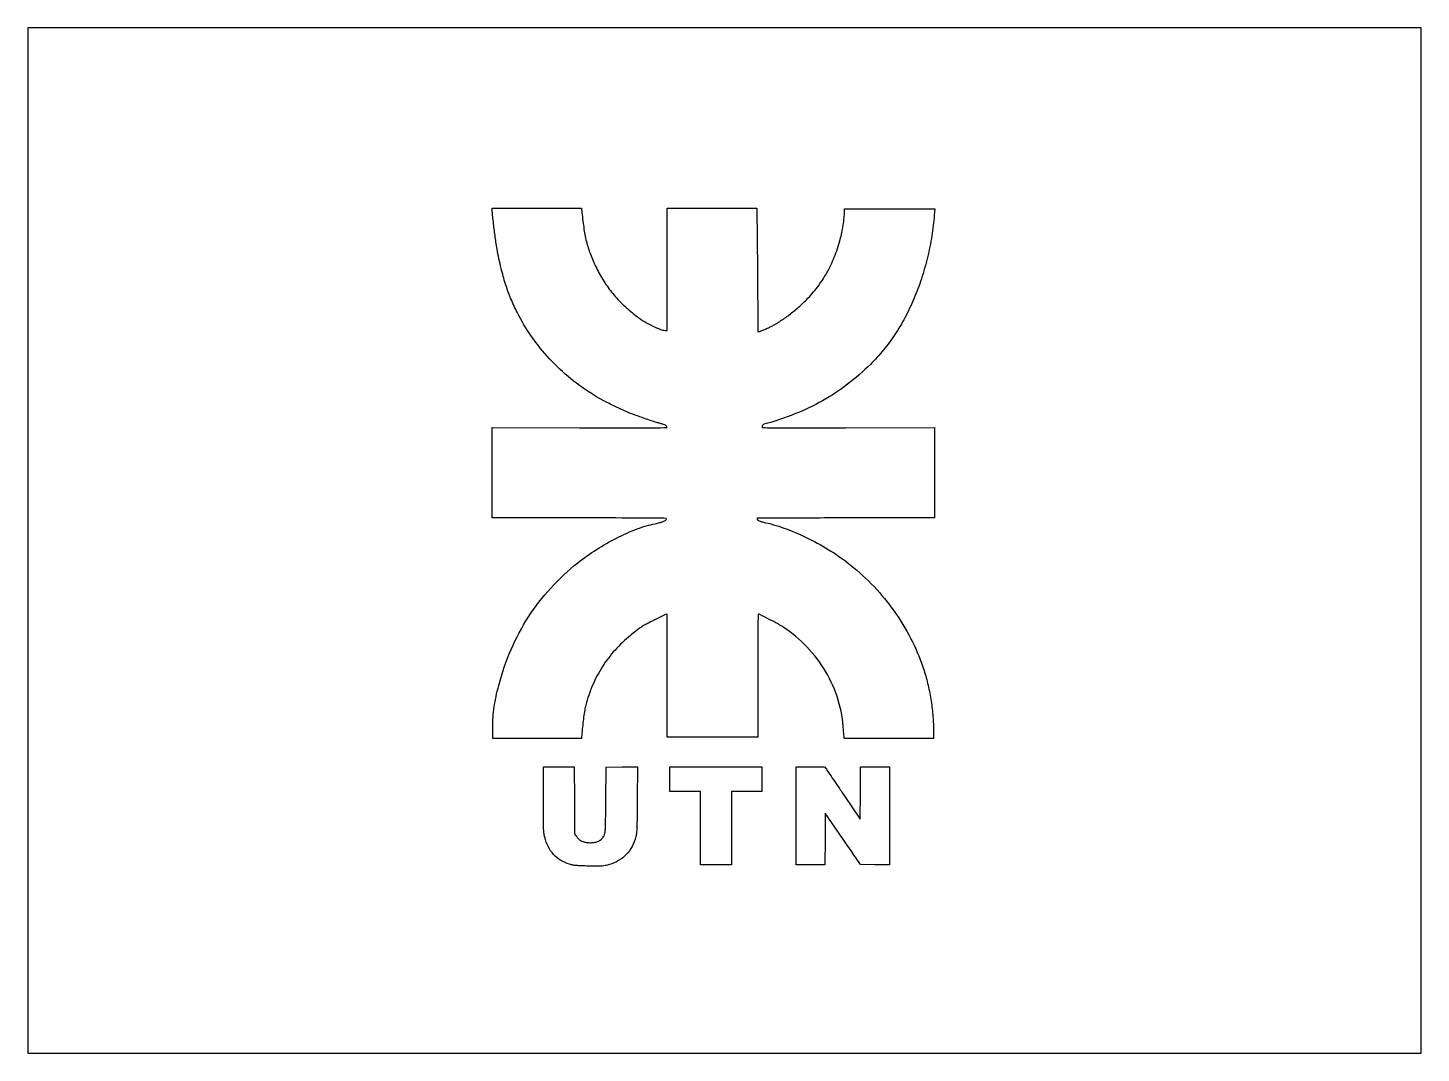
# Model space of a CAD drawing. Extents: x 0 to 2073, y 0 to 1525.
import ezdxf

# ---------------------------------------------------------------- set-up
doc = ezdxf.new("R2010")
doc.units = 0

msp = doc.modelspace()

# ---------------------------------------------------------------- linework, layer by layer
for points in [[(0, 762.5), (0, 0), (1036.5, 0), (2073, 0), (2073, 762.5), (2073, 1525), (1036.5, 1525), (0, 1525)], [(1092, 407.5), (1092, 389), (1069.5, 389), (1047, 389), (1047, 334.5), (1047, 280), (1024, 280), (1001, 280), (1001, 334.5), (1001, 389), (978, 389), (955, 389), (955, 407.5), (955, 426), (1023.5, 426), (1092, 426)]]:
    msp.add_lwpolyline(points, close=True)
for points in [[(824.43385, 1250.25, 0.01583), (827.424315, 1225.300239, 0.027619), (831.687324, 1204.917134, 0.029403), (837.952031, 1186.024555, 0.021149), (847.042208, 1165.738263, 0.029433), (858.504601, 1145.830145, 0.030358), (872.117882, 1127.62048, 0.029867), (888.055171, 1110.931649, 0.026634), (906.464049, 1095.568509, 0.025381), (917.404339, 1088.220402, 0.020983), (929.738262, 1081.50256, 0.019753), (941.185494, 1076.427892, 0.091684), (948.25, 1075.033175), (951, 1075), (951, 1166), (951, 1257), (1017.868036, 1257), (1084.736072, 1257), (1085.472431, 1165.25, 0.000204), (1085.76929, 1130.053194, 0.000339), (1086.051773, 1100.386087, 0.000007), (1086.326488, 1073.492084, 0.183422), (1086.410624, 1073.277105, 0.300199), (1087.408501, 1073.020531, 0.00683), (1092.256182, 1074.764137, 0.013959), (1097.728919, 1076.993587, 0.011662), (1103.411381, 1079.655501, 0.025376), (1116.969514, 1087.277678, 0.019367), (1131.006626, 1096.914423, 0.018466), (1144.992816, 1108.161668, 0.01739), (1158.403197, 1120.629236, 0.034583), (1174.871072, 1139.484995, 0.034246), (1188.641868, 1160.490055, 0.033021), (1199.833333, 1183.907921, 0.027781), (1208.594822, 1209.975168, 0.017344), (1210.976851, 1219.967551, 0.011317), (1213.060845, 1231.638588, 0.011301), (1214.544427, 1242.858631, 0.027222), (1215, 1251.220141), (1215, 1256), (1282.137008, 1256), (1349.274016, 1256), (1348.592804, 1246.25, -0.023068), (1345.02259, 1215.578844, -0.019337), (1338.493728, 1183.48269, -0.019204), (1329.440337, 1151.729912, -0.021755), (1318.293472, 1122.085018, -0.020382), (1304.88385, 1093.888521, -0.025334), (1290.073846, 1068.918241, -0.02602), (1273.176332, 1046.129034, -0.023757), (1253.508972, 1024.483517, -0.033465), (1219.587196, 994.801746, -0.034814), (1182.436374, 970.337908, -0.033817), (1141.246961, 950.688515, -0.028242), (1095.25, 935.392386, 0.249559), (1092.368625, 932.688117, 0.500409), (1093.856138, 930.51374, 0.010977), (1118.599898, 929.996213, 0.000364), (1217.000148, 930.170303), (1349.000295, 930.5), (1349.000148, 863.25), (1349, 796), (1217, 796, 0.000574), (1166.384498, 795.941876, 0.000958), (1123.775, 795.762394, 0.000037), (1085.330757, 795.523969, 0.412377), (1085, 795.19113, 0.202617), (1085.726565, 793.471788, 0.078265), (1087.883713, 791.948193, 0.045618), (1091.6301, 790.505619, 0.014072), (1097.5, 789.017761, -0.03495), (1128.855661, 779.661711, -0.025551), (1162.177893, 765.141662, -0.024984), (1194.779187, 746.820694, -0.028311), (1224, 726.023515, -0.03463), (1258.943208, 693.834826, -0.034863), (1289.024657, 657.1995, -0.035177), (1313.482929, 617.078291, -0.036766), (1331.667259, 574.5, -0.021497), (1338.033949, 552.940394, -0.01801), (1342.962261, 529.605631, -0.018118), (1346.169089, 506.153052, -0.022733), (1347.357809, 484.244337), (1347.5, 467.988674), (1281.75, 467.986984, -0.000011), (1256.48019, 467.986865, -0.000017), (1235.065081, 467.987951, -0.000001), (1215.838982, 467.989638, -0.002146), (1215.152403, 467.992647, -0.371808), (1214.794689, 468.306774, -0.004359), (1214.358079, 471.658692, -0.010497), (1213.954988, 475.683597, -0.006354), (1213.638566, 480.462475, 0.061291), (1205.724445, 525.005765, 0.058231), (1187.182845, 567.135398, 0.05763), (1159.205705, 604.239989, 0.05764), (1123.5, 633.977292, 0.021065), (1116.206474, 638.321269, 0.004499), (1103.1629, 645.212535, 0.001517), (1089.11464, 652.419741, 0.118293), (1086.696336, 653, 0.41192), (1086.409971, 652.715872, 0.000057), (1086.204549, 626.121875, 0.001189), (1086.050038, 596.585739, 0.000713), (1086, 561.5), (1086, 470), (1018.489614, 470), (950.979228, 470), (951.239614, 561.500079, 0.0002), (951.325399, 596.585862, 0.000334), (951.366034, 626.121986, 0.000005), (951.384747, 652.919641, 0.414533), (951.304333, 653.000079, 0.111353), (950.10185, 652.72841, 0.000449), (937.595558, 646.76592, 0.002252), (926.290785, 641.301112, 0.01247), (920.299449, 638.184027, 0.008622), (914.103154, 634.620532, 0.018585), (909.48883, 631.621587, 0.014649), (904.484967, 627.874317, 0.003613), (896.5, 621.426378, 0.038316), (873.653178, 599.575275, 0.040552), (854.88061, 574.881951, 0.04052), (840.327526, 547.463163, 0.038131), (830.039607, 517.5, 0.022456), (828.518576, 510.350119, 0.007707), (826.943767, 499.879991, 0.007433), (825.513337, 487.917506, 0.007128), (824.416643, 475.75), (823.82936, 468), (758.41468, 468, -0.000016), (733.280134, 468.000804, -0.000026), (711.99525, 468.003282, -0.000002), (692.858789, 468.006584, -0.003679), (692.25, 468.011171, -0.396455), (691.947075, 468.304784, -0.001844), (691.744229, 473.082967, -0.006788), (691.604107, 478.65027, -0.004078), (691.581417, 485.261171, -0.017581), (692.167502, 499.949493, -0.017558), (693.784131, 514.566797, -0.016346), (696.552412, 529.958821, -0.011648), (700.613262, 547, -0.037424), (719.078159, 600.551241, -0.041644), (744.80347, 648.770146, -0.042025), (777.928233, 691.686345, -0.03946), (818.419973, 729.452114, -0.026634), (846.148189, 749.182493, -0.024452), (876.601318, 766.469248, -0.02549), (906.763902, 779.810057, -0.042156), (933.5, 787.532815, 0.020483), (939.838513, 789.069827, 0.031327), (945.165928, 790.963259, 0.03225), (949.053052, 792.930943, 0.265411), (950, 794.589206, 0.410139), (949.131279, 795.470114, 0.000759), (926.801925, 795.747276, 0.002407), (892.759919, 795.954253, 0.000317), (820.5, 796), (691, 796), (690.99984, 863.25), (690.999679, 930.5), (820.99984, 930.174787, 0.000589), (872.508288, 930.106646, 0.001111), (914.080679, 930.193007, 0.000053), (950.622061, 930.354009, 0.412892), (951, 930.733657, 0.179883), (950.377808, 932.407133, 0.083202), (948.565577, 933.911557, 0.053018), (945.502873, 935.282573, 0.020257), (941, 936.550387, -0.015381), (935.180596, 938.127821, -0.006357), (927.40463, 940.603057, -0.004825), (917.224162, 944.096257, -0.002015), (903.563865, 948.99333, -0.017072), (889.960544, 954.464379, -0.008046), (872.766768, 962.404406, -0.008048), (855.821328, 970.9017, -0.016902), (843, 978.152816, -0.034247), (807.814905, 1003.111283, -0.034195), (776.347134, 1032.650804, -0.034524), (749.477112, 1065.905108, -0.03654), (727.998248, 1101.937935, -0.018143), (718.321627, 1123.137353, -0.020875), (710.692738, 1144.024843, -0.018701), (704.220657, 1167.315696, -0.01053), (698.029239, 1196, -0.014969), (696.372809, 1206.161414, -0.002408), (693.833147, 1226.0769, -0.001722), (691.410906, 1246.408716, -0.028211), (691.00869, 1253.25), (691, 1257), (757.420406, 1257), (823.840812, 1257)], [(813.214536, 376.175704), (813.5, 326.351409), (816.314369, 322.099877, 0.072993), (819.78036, 318.23055, 0.066083), (824.324933, 315.364672, 0.06069), (829.82341, 313.606869, 0.046711), (836.100777, 313.009769, 0.041267), (843.494259, 313.610003, 0.072684), (849.321988, 315.46783, 0.083401), (853.82951, 318.686717, 0.073441), (857.272639, 323.334215, 0.081934), (858.621021, 327.303128, 0.028193), (859.274543, 333.351806, 0.009618), (859.632475, 344.526549, 0.000645), (860, 376.5), (860.5, 425.5), (883.832249, 425.768633), (907.164498, 426.037265), (906.732385, 377.268633, -0.001047), (906.435301, 350.150986, -0.00635), (906.0735, 336.102931, -0.011627), (905.537824, 327.432004, -0.042642), (904.606961, 322.015165, -0.057038), (898.934103, 307.361803, -0.068845), (890.357517, 295.368398, -0.070381), (879.021656, 286.350563, -0.063485), (865.233336, 280.444898, -0.015944), (859.101067, 278.905267, -0.035619), (854.345503, 278.221066, -0.020731), (848.204557, 278.035368, -0.002528), (834.733336, 278.254723, -0.003271), (822.920513, 278.584146, -0.014476), (815.979806, 279.024572, -0.023468), (810.890889, 279.737809, -0.025011), (806, 280.914941, -0.066125), (793.05172, 286.670222, -0.06929), (782.283187, 295.533889, -0.067847), (774.172589, 307.181042, -0.059447), (769.027206, 321.102078, -0.031441), (767.891563, 327.623026, -0.018481), (767.317118, 335.521065, -0.007984), (767.063593, 348.402301, -0.000891), (767.007006, 377.75), (767, 426), (789.964536, 426), (812.929072, 426)], [(1188.069287, 422.228649, -0.001839), (1189.881335, 419.578124, -0.000063), (1196.913493, 409.207542, -0.000119), (1205.214068, 396.956771, -0.000083), (1214.569287, 383.137452), (1238.5, 347.774904), (1238.761607, 386.887452), (1239.023215, 426), (1260.511607, 426), (1282, 426), (1282, 352.980498), (1282, 279.960995), (1260.339486, 280.230498), (1238.678973, 280.5), (1232.239932, 290, 0.000404), (1228.578018, 295.393319, 0.000077), (1221.920041, 305.17902, 0.000082), (1214.145812, 316.597518, 0.000076), (1206.150446, 328.332833), (1186.5, 357.165666), (1186.238257, 318.582833), (1185.976513, 280), (1164.488257, 280), (1143, 280), (1143, 353), (1143, 426), (1164.25, 425.978649), (1185.5, 425.957297)]]:
    msp.add_lwpolyline(points, format="xyb", close=True)

doc.saveas('drawing.dxf')
